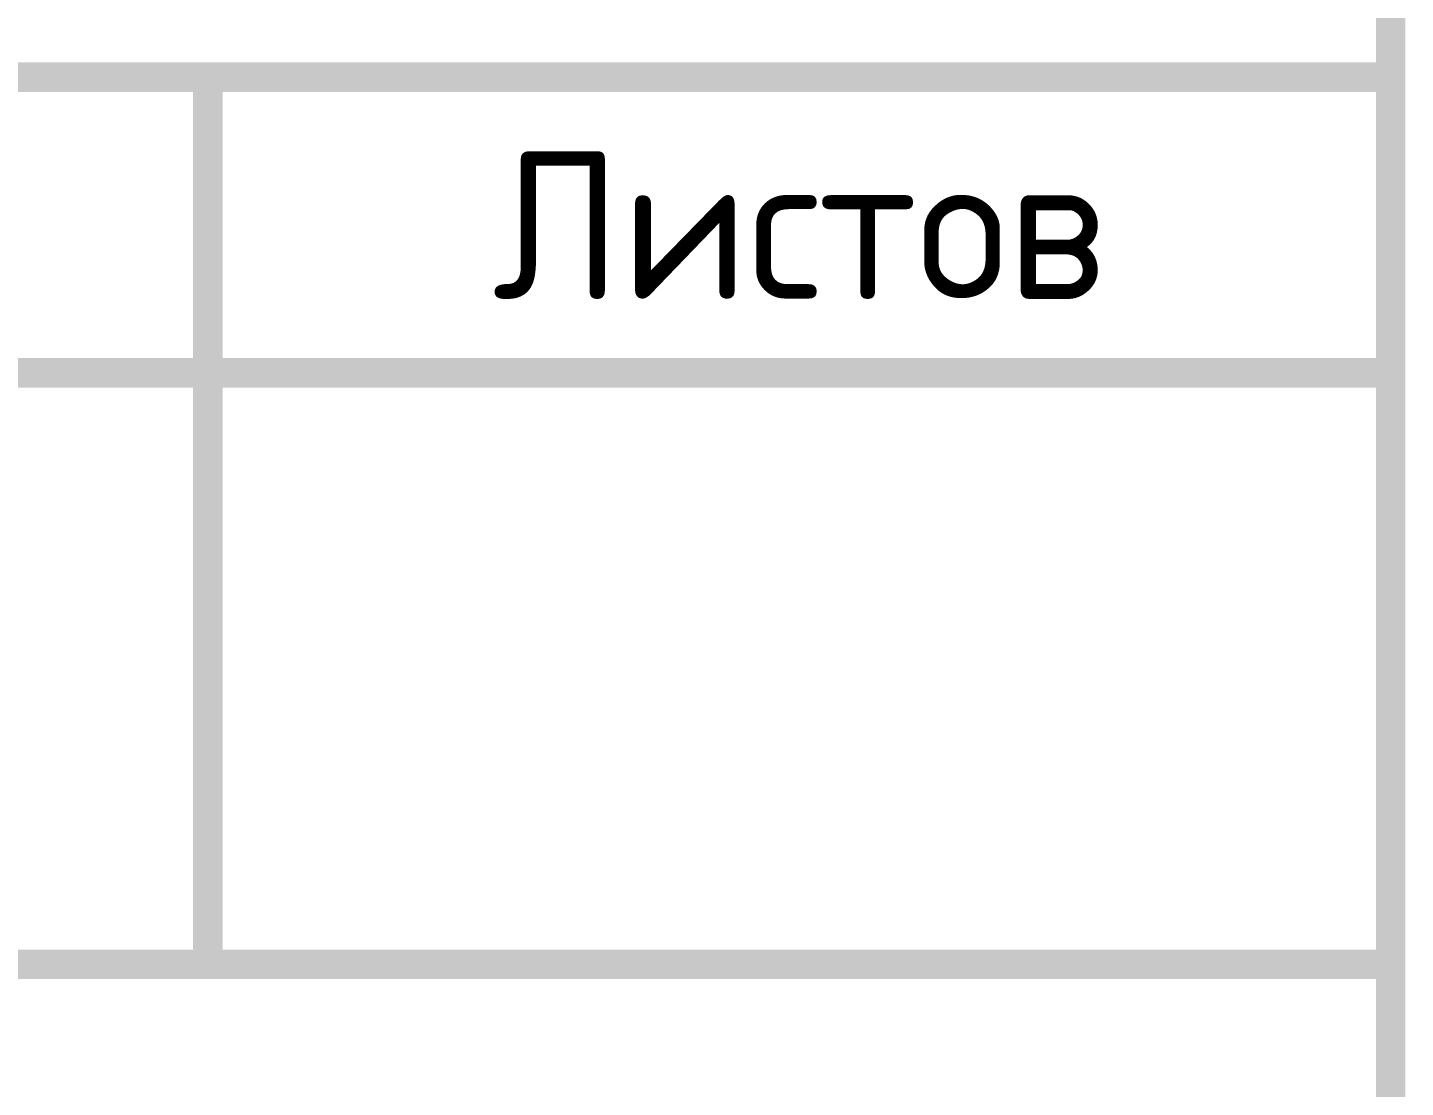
# Model space of a CAD drawing. Header units: metres. Extents: x -18 to 14983, y 1157 to 3877.
# Drawn here: x 7757.03 to 7780.33, y 2843.51 to 2861.43 of the extents above; entities that cross this region are included whole.
import ezdxf
from ezdxf.enums import TextEntityAlignment as Align

# ---------------------------------------------------------------- set-up
doc = ezdxf.new("R2010")
doc.units = ezdxf.units.M
doc.styles.add('GOST', font='GOST_Common.ttf')

msp = doc.modelspace()

# ---------------------------------------------------------------- linework, layer by layer
at = {"const_width": 0.5}
msp.add_lwpolyline([(7211.0803, 3240.5891), (7780.0803, 3240.5891), (7780.0803, 2830.5891), (7211.0803, 2830.5891)], close=True, dxfattribs=at)
for points in [[(7595.0803, 2860.5891), (7780.0803, 2860.5891)], [(7760.0803, 2860.5891), (7760.0803, 2845.5891)], [(7730.0803, 2855.5891), (7780.0803, 2855.5891)], [(7660.0803, 2845.5891), (7780.0803, 2845.5891)]]:
    msp.add_lwpolyline(points, dxfattribs=at)

# ---------------------------------------------------------------- texts
at = {"style": 'GOST'}
msp.add_text('Листов', height=2.5, dxfattribs=at).set_placement((7770.0803, 2858.0891), align=Align.MIDDLE_CENTER)

doc.saveas('drawing.dxf')
